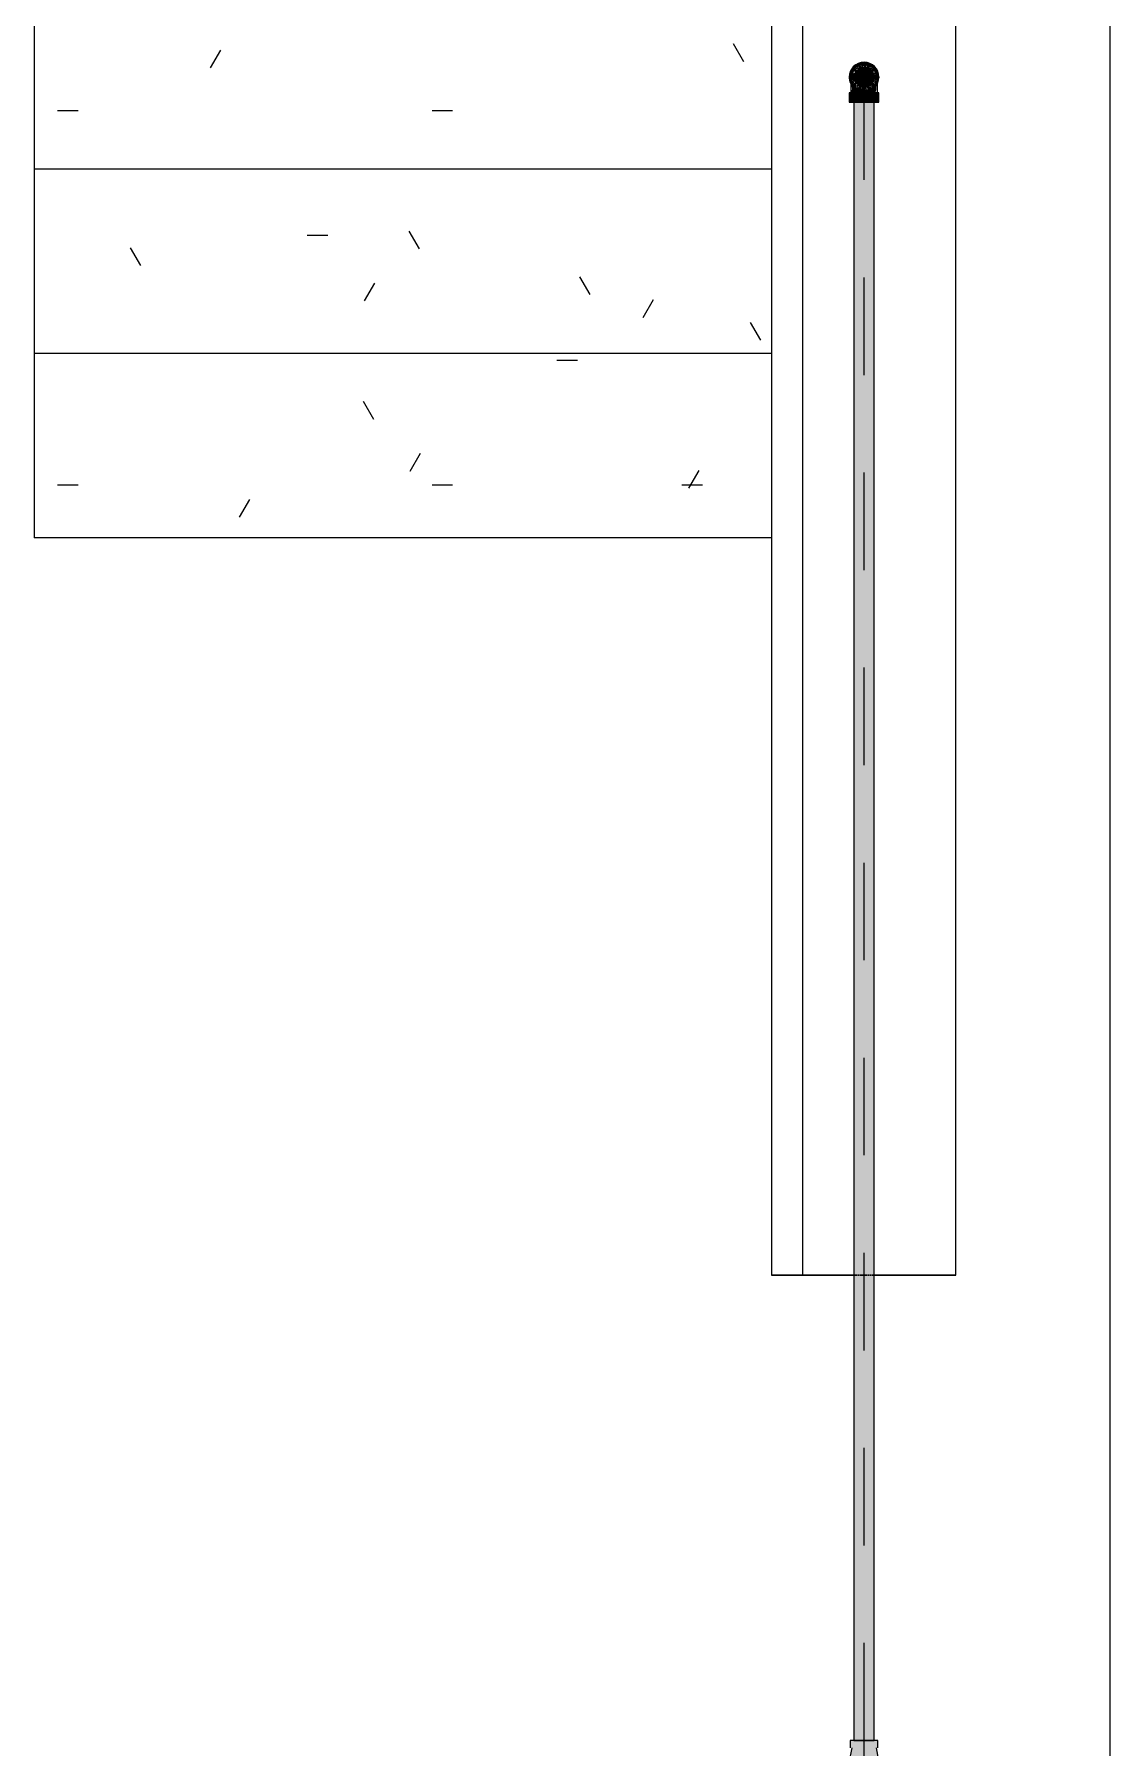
# Model space of a CAD drawing. Header units: millimetres. Extents: x -4000 to 187956, y -58990 to 162485.
# Drawn here: x 65800 to 67550, y 136731 to 139520 of the extents above; entities that cross this region are included whole.
import ezdxf

# ---------------------------------------------------------------- set-up
doc = ezdxf.new("R2010")
doc.units = ezdxf.units.MM
doc.linetypes.add('Dash 1_16_', pattern=[317.5, 158.75, -158.75])
doc.linetypes.add('Overhead 1_5mm', pattern=[250, 150, -100])
for name, color, linetype, lineweight in [('A-WALL', 113, 'Continuous', 13), ('F-SPRN', 3, 'Continuous', 9), ('P-PIPE', 3, 'Continuous', 9), ('P-PIPE-CNTR', 3, 'Continuous', 9), ('S-STRS', 31, 'Continuous', 9)]:
    doc.layers.add(name, color=color, linetype=linetype, lineweight=lineweight)
pattern_1 = [(0, (0, 0), (812.8, 203.2), [33.528, -576.072, 33.528, -576.072, -3251.2]), (0, (0, 0), (812.8, 203.2), [-1219.2, 33.528, -1185.672, 33.528, -576.072, -1422.4]), (0, (0, 0), (812.8, 203.2), [-3048, 33.528, -372.872, 33.528, -982.472]), (120, (304.8, 101.6), (-582.37636, 602.30545), [33.528, -576.072, 33.528, -576.072, -3251.2]), (120, (304.8, 101.6), (-582.37636, 602.30545), [-1219.2, 33.528, -1185.672, 33.528, -576.072, -1422.4]), (120, (304.8, 101.6), (-582.37636, 602.30545), [-3048, 33.528, -372.872, 33.528, -982.472]), (240, (406.4, 508), (-230.42364, -805.50545), [33.528, -576.072, 33.528, -576.072, -3251.2]), (240, (406.4, 508), (-230.42364, -805.50545), [-1219.2, 33.528, -1185.672, 33.528, -576.072, -1422.4]), (240, (406.4, 508), (-230.42364, -805.50545), [-3048, 33.528, -372.872, 33.528, -982.472])]

# ---------------------------------------------------------------- blocks, each defined once
blk = doc.blocks.new('CMF2_NHAXUONG_A_rvt-1-FFS - TANG 1')
at = {"layer": 'S-STRS'}
h = blk.add_hatch(dxfattribs=at)
h.set_pattern_fill('FP_1', color=256, style=0, pattern_type=2)
h.set_pattern_definition(pattern_1)
h.paths.add_polyline_path([(65799.6, 139300), (66999.6, 139300), (66999.6, 139600), (65799.6, 139600)])
h = blk.add_hatch(dxfattribs=at)
h.set_pattern_fill('FP_1', color=256, style=0, pattern_type=2)
h.set_pattern_definition(pattern_1)
h.paths.add_polyline_path([(65799.6, 139000), (66999.6, 139000), (66999.6, 139300), (65799.6, 139300)])
h = blk.add_hatch(dxfattribs=at)
h.set_pattern_fill('FP_1', color=256, style=0, pattern_type=2)
h.set_pattern_definition(pattern_1)
h.paths.add_polyline_path([(65799.6, 138700), (66999.6, 138700), (66999.6, 139000), (65799.6, 139000)])
at = {"layer": 'A-WALL', "color": 50, "lineweight": 15}
for p, q in [((66999.6, 140900), (66999.6, 137500)), ((67049.6, 140900), (67049.6, 137500)), ((67299.6, 137500), (67299.6, 140900)), ((67549.8, 140700.5), (67549.8, 132002.1)), ((66999.6, 137500), (67133.5, 137500)), ((67166.5, 137500), (67299.6, 137500))]:
    blk.add_line(p, q, dxfattribs=at)
at = {"layer": 'A-WALL', "color": 35, "lineweight": 15}
for p, q in [((66999.6, 140900), (66999.6, 137500)), ((67299.6, 137500), (67299.6, 140900)), ((67549.8, 140700.5), (67549.8, 132002.1)), ((67133.5, 137500), (66999.6, 137500)), ((67299.6, 137500), (67166.5, 137500))]:
    blk.add_line(p, q, dxfattribs=at)
at = {"layer": 'A-WALL', "color": 14, "lineweight": 15}
for p, q in [((67134.3, 137500), (67135.5, 137500)), ((67136.3, 137500), (67138.2, 137500)), ((67139.2, 137500), (67141.7, 137500)), ((67142.8, 137500), (67154.3, 137500)), ((67155.5, 137500), (67158.4, 137500)), ((67159.3, 137500), (67161.8, 137500)), ((67162.6, 137500), (67164.5, 137500)), ((67164.9, 137500), (67166.1, 137500))]:
    blk.add_line(p, q, dxfattribs=at)
at = {"layer": 'A-WALL', "color": 15, "lineweight": 15}
for p, q in [((67135.5, 137500), (67134.3, 137500)), ((67138.2, 137500), (67136.3, 137500)), ((67141.7, 137500), (67139.2, 137500)), ((67154.3, 137500), (67142.8, 137500)), ((67158.4, 137500), (67155.5, 137500)), ((67161.8, 137500), (67159.3, 137500)), ((67164.5, 137500), (67162.6, 137500)), ((67166.1, 137500), (67164.9, 137500))]:
    blk.add_line(p, q, dxfattribs=at)
at = {"layer": 'S-STRS', "color": 250}
for p, q in [((65799.6, 139600), (65799.6, 139300)), ((65799.6, 139300), (65799.6, 139000)), ((66999.6, 139300), (65799.6, 139300)), ((65799.6, 139000), (65799.6, 138700)), ((66999.6, 139000), (65799.6, 139000)), ((66999.6, 138700), (65799.6, 138700))]:
    blk.add_line(p, q, dxfattribs=at)
at = {"layer": 'S-STRS', "color": 252}
for p, q in [((66999.6, 139600), (66999.6, 139300)), ((66999.6, 139300), (66999.6, 139000)), ((66999.6, 139000), (66999.6, 138700))]:
    blk.add_line(p, q, dxfattribs=at)
at = {"layer": 'S-STRS', "color": 250, "linetype": 'Overhead 1_5mm'}
for p, q in [((66999.6, 139300), (65799.6, 139300)), ((66999.6, 139000), (65799.6, 139000))]:
    blk.add_line(p, q, dxfattribs=at)
blk = doc.blocks.new('Sprinkler_Up - DN20-V104-FFS - TANG 1')
at = {"layer": 'F-SPRN', "transparency": 33554534}
for points in [[(13.9, 0), (22.2, 0), (18, 13.1), (6.9, 21.2), (-6.9, 21.2), (-18, 13.1), (-22.2, 0), (-3.9, 0.7), (-1.7, 2.9), (-1.2, 3.5), (-0.6, 4), (0.6, 4), (1.2, 3.5), (1.7, 2.9), (4.6, 0), (13.5, 0)], [(0, -21.2), (6.9, -21.2), (18, -13.1), (22.2, 0), (3.9, -0.7), (1.7, -2.9), (1.2, -3.5), (0.6, -4), (-0.6, -4), (-1.2, -3.5), (-1.7, -2.9), (-4.6, 0), (-22.2, 0), (-18, -13.1), (-6.9, -21.2)], [(0, -16.7), (4.3, -16.1), (11.8, -11.8), (16.1, -4.3), (15, 6.3), (11.8, 11.8), (8.3, 14.4), (0, 16.7), (-4.3, 16.1), (-11.8, 11.8), (-16.1, 4.3), (-16.1, -4.3), (-11.8, -11.8), (-8.3, -14.4)], [(0, -15.6), (7.8, -13.5), (13.9, -7), (15.1, -4), (14.1, 6.3), (13.5, 7.8), (7.8, 13.5), (0, 15.6), (-7.8, 13.5), (-11, 11), (-15.1, 4), (-15.1, -4), (-11, -11), (-7.8, -13.5)], [(-10.9, -5.5), (-10.9, 5.4), (-14.5, 5.4), (-14.5, -5.5)], [(-7.7, -5.5), (-7.7, 5.4), (-10.9, 5.4), (-10.9, -5.5)], [(0, -5.5), (0, 5.4), (-7.7, 5.4), (-7.7, -5.5)], [(0, 0), (5.7, 0), (2.9, 4.9), (-2.9, 4.9), (-5.7, 0)], [(2.9, -4.9), (5.7, 0), (-5.7, 0), (-2.9, -4.9)], [(-4.6, 0), (4.6, 0), (0, 4.6)], [(0, -4.6), (4.6, 0), (-4.6, 0)], [(0, -2.6), (1.3, 0), (-1.8, 0)], [(-1.3, 0), (1.8, 0), (0, 2.6)], [(7.7, -5.5), (7.7, 5.4), (0, 5.4), (0, -5.5)], [(10.9, -5.5), (10.9, 5.4), (7.7, 5.4), (7.7, -5.5)], [(10.9, -5.5), (14.5, -5.5), (13.9, 5.4), (10.9, 5.4)]]:
    blk.add_hatch(color=1, dxfattribs=at).paths.add_polyline_path(points)
at = {"layer": 'F-SPRN', "color": 1}
for p, q in [((-11.5, 5.4), (-14.5, 5.4)), ((-14.5, 5.4), (-11.3, 5.4)), ((-14.5, 5.4), (-14.5, 3.7)), ((-14.5, 3.3), (-14.5, 0)), ((-11.5, 5.4), (-11.5, 4)), ((-10.9, 1.9), (-10.9, 3.6)), ((-10.8, 5.4), (-8, 5.4)), ((-8.1, 5.4), (-10.8, 5.4)), ((-8.1, 5.4), (-8.1, 2.8)), ((-8.1, 2.5), (-8.1, 0.7)), ((-7.7, 4.8), (-7.7, 2.7)), ((-7.7, 4.8), (-7.7, 2.7)), ((-7.7, 2.1), (-7.7, 0.5)), ((-7.7, 2.1), (-7.7, 0.5)), ((-6.7, 5.4), (-4.7, 5.4)), ((-5.8, 3.8), (-5.8, 2.2)), ((-2.1, 0), (-2.1, 0)), ((-2.1, 0), (-2.1, -0.1)), ((0, 2.1), (-0.1, 2.1)), ((2.1, 0), (2.1, 0.1)), ((2.1, 0), (2.1, 0)), ((4.7, 5.4), (6.5, 5.4)), ((7.7, 5.4), (10.8, 5.4)), ((7.7, 5.2), (7.7, 2.7)), ((7.7, 5.2), (7.7, 2.7)), ((7.7, 2.3), (7.7, 0.5)), ((7.7, 2.3), (7.7, 0.5)), ((10.8, 5.4), (8.1, 5.4)), ((8.1, 5.4), (8.1, 2.8)), ((8.1, 2.5), (8.1, 0.4)), ((10.9, 5.4), (13.2, 5.4)), ((10.9, 3.6), (10.9, 0.2)), ((13.2, 5.4), (11.5, 5.4)), ((11.5, 5.4), (11.5, 4)), ((11.5, 3), (11.5, 0.2)), ((13.9, 5.4), (14.5, 5.4)), ((14.5, 5.4), (13.9, 5.4)), ((14.5, 5.4), (14.5, -5.5)), ((-14.5, -1.3), (-14.5, -3.7)), ((-11.1, -5.5), (-14.5, -5.5)), ((-14.5, -5.5), (-11.5, -5.5)), ((-10.9, -2.6), (-10.9, -1.3)), ((-10.8, -5.5), (-8.1, -5.5)), ((-7.8, -5.5), (-10.8, -5.5)), ((-8.1, -4.2), (-8.1, -5.5)), ((-7.7, -2.7), (-7.7, -4)), ((-7.7, -2.7), (-7.7, -4)), ((-7, -5.5), (-5.8, -5.5)), ((-4.8, -5.5), (-7, -5.5)), ((-5.8, -2.3), (-5.8, -3.8)), ((0, -2.1), (0.1, -2.1)), ((7, -5.5), (4.8, -5.5)), ((5.8, -2.2), (5.8, -3.8)), ((5.8, -5.5), (7, -5.5)), ((7.7, -0.5), (7.7, -2.3)), ((7.7, -0.5), (7.7, -2.3)), ((7.7, -2.7), (7.7, -5.4)), ((7.7, -2.7), (7.7, -5.4)), ((10.8, -5.5), (7.7, -5.5)), ((8.1, -0.4), (8.1, -2.5)), ((8.1, -2.8), (8.1, -5.5)), ((8.1, -5.5), (10.8, -5.5)), ((10.9, -0.2), (10.9, -3.6)), ((13.3, -5.5), (10.9, -5.5)), ((11.5, -0.2), (11.5, -3)), ((11.5, -4), (11.5, -5.5)), ((11.5, -5.5), (13.3, -5.5)), ((13.9, -5.5), (14.5, -5.5)), ((14.5, -5.5), (13.9, -5.5))]:
    blk.add_line(p, q, dxfattribs=at)
at = {"layer": 'F-SPRN', "color": 1, "flags": 128}
for points in [[(-0.6, 2), (-0.7, 2), (-0.8, 1.9), (-0.9, 1.9), (-0.9, 1.9), (-1, 1.8), (-1.1, 1.8), (-1.2, 1.7), (-1.2, 1.7), (-1.3, 1.6), (-1.4, 1.6), (-1.4, 1.5), (-1.5, 1.5), (-1.5, 1.4), (-1.6, 1.3), (-1.6, 1.3), (-1.7, 1.2), (-1.7, 1.1), (-1.8, 1.1), (-1.8, 1), (-1.9, 0.9), (-1.9, 0.8), (-1.9, 0.8), (-2, 0.7), (-2, 0.6), (-2, 0.5), (-2, 0.5), (-2, 0.4), (-2.1, 0.3), (-2.1, 0.2), (-2.1, 0.1), (-2.1, 0)], [(-0.5, 2), (-0.6, 2), (-0.6, 2)], [(-0.1, 2.1), (-0.1, 2.1), (-0.2, 2.1), (-0.3, 2.1), (-0.4, 2), (-0.5, 2)], [(2.1, 0.1), (2.1, 0.2), (2.1, 0.2), (2.1, 0.3), (2, 0.4), (2, 0.5), (2, 0.6), (2, 0.7), (1.9, 0.7), (1.9, 0.8), (1.9, 0.9), (1.8, 1), (1.8, 1), (1.8, 1.1), (1.7, 1.2), (1.7, 1.2), (1.6, 1.3), (1.6, 1.4), (1.5, 1.4), (1.4, 1.5), (1.4, 1.5), (1.3, 1.6), (1.3, 1.7), (1.2, 1.7), (1.1, 1.7), (1.1, 1.8), (1, 1.8), (0.9, 1.9), (0.8, 1.9), (0.8, 1.9), (0.7, 2), (0.6, 2), (0.5, 2), (0.4, 2), (0.4, 2), (0.3, 2.1), (0.2, 2.1), (0.1, 2.1), (0, 2.1)], [(-2.1, -0.1), (-2.1, -0.2), (-2.1, -0.2), (-2.1, -0.3)], [(-2.1, -0.3), (-2, -0.4), (-2, -0.5), (-2, -0.6), (-2, -0.7), (-1.9, -0.7), (-1.9, -0.8), (-1.9, -0.9), (-1.8, -1), (-1.8, -1), (-1.8, -1.1), (-1.7, -1.2), (-1.7, -1.2), (-1.6, -1.3), (-1.6, -1.4), (-1.5, -1.4), (-1.4, -1.5), (-1.4, -1.5), (-1.3, -1.6), (-1.3, -1.7), (-1.2, -1.7), (-1.1, -1.7), (-1.1, -1.8), (-1, -1.8), (-0.9, -1.9), (-0.8, -1.9), (-0.8, -1.9), (-0.7, -2), (-0.6, -2), (-0.5, -2), (-0.4, -2), (-0.4, -2), (-0.3, -2.1), (-0.2, -2.1), (-0.1, -2.1), (0, -2.1)], [(0.1, -2.1), (0.1, -2.1), (0.2, -2.1), (0.3, -2.1), (0.4, -2), (0.5, -2), (0.6, -2), (0.6, -2), (0.7, -2), (0.8, -1.9), (0.9, -1.9), (0.9, -1.9), (1, -1.8), (1.1, -1.8), (1.2, -1.7), (1.2, -1.7), (1.3, -1.6), (1.4, -1.6), (1.4, -1.5), (1.5, -1.5), (1.5, -1.4), (1.6, -1.3), (1.6, -1.3), (1.7, -1.2), (1.7, -1.1), (1.8, -1.1), (1.8, -1), (1.9, -0.9), (1.9, -0.8), (1.9, -0.8), (2, -0.7), (2, -0.6), (2, -0.5), (2, -0.5), (2, -0.4), (2.1, -0.3), (2.1, -0.2), (2.1, -0.1), (2.1, 0)]]:
    blk.add_lwpolyline(points, dxfattribs=at)
at = {"layer": 'F-SPRN', "color": 1}
for radius, start, end in [(22.2, 360, 180), (21.9, 165.6773, 179.2615), (21.9, 144.7698, 162.401), (21.9, 126.6942, 143.2701), (16.7, 167.6802, 180), (16.7, 167.6802, 180), (16.7, 157.6142, 164.9693), (16.7, 157.6142, 164.9693), (15.6, 166.4265, 180), (15.6, 166.4265, 180), (15.6, 156.3845, 165), (15.6, 156.3845, 165), (16.7, 136.7213, 149.931), (16.7, 136.7213, 149.931), (15.6, 150.9409, 156.0102), (15.6, 150.9409, 156.0102), (15.6, 138.4214, 150), (15.6, 138.4214, 150), (21.9, 108.2621, 125.7507), (16.7, 121.4181, 130.5751), (16.7, 121.4181, 130.5751), (15.6, 120.5262, 133.2078), (15.6, 120.5262, 133.2078), (16.7, 106.5995, 120), (16.7, 106.5995, 120), (15.6, 114.4363, 119.9813), (15.6, 114.4363, 119.9813), (21.9, 99.348, 107.901), (4.63, 155.7832, 180), (4.63, 155.7832, 180), (16.7, 96.4143, 105), (16.7, 96.4143, 105), (4.63, 109.0192, 138.2703), (4.63, 109.0192, 138.2703), (21.9, 90.145, 98.8503), (15.6, 95.5762, 100.6843), (15.6, 95.5762, 100.6843), (2.56, 109.0192, 168.8278), (2.56, 109.0192, 168.8278), (2.04, 109.0192, 180), (16.7, 83.0684, 90), (16.7, 83.0684, 90), (4.63, 17.9592, 90), (4.63, 17.9592, 90), (3.81, 57.0577, 90), (2.56, 14.5599, 90), (2.56, 14.5599, 90), (2.04, 10.4703, 90), (21.9, 72.5583, 89.4624), (15.6, 75.573, 80.5892), (15.6, 75.573, 80.5892), (3.81, 16.1605, 43.8358), (15.6, 67.5614, 74.5481), (15.6, 67.5614, 74.5481), (16.7, 60, 75), (16.7, 60, 75), (15.6, 60.0187, 65.5637), (15.6, 60.0187, 65.5637), (21.9, 54.2493, 71.7379), (15.6, 46.7922, 60), (15.6, 46.7922, 60), (16.7, 49.4249, 58.5819), (16.7, 49.4249, 58.5819), (15.6, 30, 41.5786), (15.6, 30, 41.5786), (16.7, 30, 43.2787), (16.7, 30, 43.2787), (21.9, 36.7299, 53.3058), (15.6, 23.9898, 29.5646), (15.6, 23.9898, 29.5646), (15.6, 15, 23.6155), (15.6, 15, 23.6155), (15.6, 360, 13.6618), (15.6, 0, 13.6618), (16.7, 15, 22.3858), (16.7, 15, 22.3858), (16.7, 360, 12.3198), (16.7, 0, 12.3198), (21.9, 17.599, 35.2302), (21.9, 0.7385, 14.3227), (22.2, 180, 360), (21.9, 180.7385, 194.3227), (21.9, 195.1849, 215.2302), (21.9, 216.7299, 233.3058), (16.7, 180, 192.3198), (16.7, 180, 192.3198), (16.7, 195.0307, 204.6121), (16.7, 195.0307, 204.6121), (15.6, 181.9082, 193.6618), (15.6, 181.9082, 193.6618), (15.6, 197.3339, 209.5646), (15.6, 197.3339, 209.5646), (16.7, 210.069, 223.2787), (16.7, 210.069, 223.2787), (15.6, 212.5472, 221.5786), (15.6, 212.5472, 221.5786), (21.9, 234.2493, 251.7379), (16.7, 229.4249, 238.5819), (16.7, 229.4249, 238.5819), (15.6, 233.795, 240), (15.6, 233.795, 240), (16.7, 240, 255), (16.7, 240, 255), (15.6, 240.0187, 254.5481), (15.6, 240.0187, 254.5481), (21.9, 252.5583, 269.4624), (4.63, 197.9592, 0), (4.63, 197.9592, 270), (15.6, 255, 267.64), (15.6, 255, 267.64), (3.81, 196.1605, 360), (2.56, 191.1677, 0), (2.56, 191.1677, 360), (2.04, 190.4703, 0), (16.7, 263.0684, 270), (16.7, 263.0684, 270), (4.63, 270, 360), (21.9, 270.145, 278.8503), (15.6, 275.5762, 280.6843), (15.6, 275.5762, 280.6843), (16.7, 276.4143, 285), (16.7, 276.4143, 285), (21.9, 279.348, 287.901), (16.7, 286.5995, 300), (16.7, 286.5995, 300), (15.6, 294.4363, 299.9813), (15.6, 294.4363, 299.9813), (21.9, 288.2621, 305.7507), (15.6, 300, 313.2078), (15.6, 300, 313.2078), (16.7, 301.4181, 310.5751), (16.7, 301.4181, 310.5751), (15.6, 318.4214, 333.2927), (15.6, 318.4214, 330), (16.7, 316.7213, 330), (16.7, 316.7213, 330), (21.9, 306.6942, 323.2701), (15.6, 330, 333.2927), (15.6, 336.3845, 345), (15.6, 339.6139, 345), (15.6, 346.3382, 360), (15.6, 346.3382, 360), (16.7, 335.3879, 345), (16.7, 335.3879, 345), (16.7, 347.6802, 360), (16.7, 347.6802, 360), (21.9, 324.7698, 344.8151), (21.9, 345.6773, 359.2615)]:
    blk.add_arc((0, 0), radius, start, end, dxfattribs=at)
blk = doc.blocks.new('Steel_Elbow_Threaded_HoaPhat - Standard-V105-FFS - TANG 1')
at = {"layer": 'P-PIPE', "lineweight": 13, "transparency": 33554534}
for points in [[(67150, 139426), (67156.2, 139426.8), (67163.9, 139430.6), (67167.1, 139433), (67170.9, 139438), (67173.3, 139443.8), (67174.1, 139450.1), (67173.3, 139456.4), (67170.9, 139462.1), (67167.1, 139467.1), (67162.1, 139471), (67156.2, 139473.4), (67150, 139474.2), (67143.8, 139473.4), (67137.9, 139471), (67133, 139467.1), (67129.1, 139462.1), (67126.7, 139456.3), (67125.9, 139450.1), (67126.7, 139443.8), (67129.1, 139438), (67133, 139433), (67137.9, 139429.2), (67143.8, 139426.8)], [(67126.7, 139409.5), (67150, 139409.5), (67150, 139424.7), (67125.9, 139424.7), (67125.9, 139409.5)], [(67174.1, 139409.5), (67173.3, 139424.7), (67150, 139424.7), (67150, 139409.5), (67173.3, 139409.5)]]:
    blk.add_hatch(color=1, dxfattribs=at).paths.add_polyline_path(points)
h = blk.add_hatch(color=1, dxfattribs=at)
h.paths.add_polyline_path([(67133.1, 139434.9), (67130.5, 139439.5), (67131.4, 139435.6)])
h.paths.add_polyline_path([(67130.4, 139424.7), (67150, 139424.7), (67150, 139428.9), (67142.8, 139430.2), (67144.1, 139428.3), (67136.6, 139433), (67132.6, 139437.1), (67133.8, 139431.9), (67131.4, 139435.6), (67129.1, 139441.6), (67129.4, 139433), (67130.5, 139433.3), (67130.6, 139429.2), (67129.3, 139428.9)])
h = blk.add_hatch(color=1, dxfattribs=at)
h.paths.add_polyline_path([(67157.2, 139430.2), (67159.7, 139430.2), (67155.9, 139428.3)])
h.paths.add_polyline_path([(67163.9, 139424.7), (67168.3, 139424.7), (67169.7, 139428.5), (67169.9, 139435.9), (67170.2, 139440), (67168.8, 139439.5), (67162.8, 139432.6), (67157.2, 139430.2), (67150, 139428.9), (67150, 139424.7), (67163.6, 139424.7)])
h.paths.add_polyline_path([(67165.7, 139433.4), (67166.1, 139435.6), (67168.2, 139436.4)])
at = {"layer": 'P-PIPE', "color": 20, "lineweight": 13}
for p, q in [((67128.9, 139450.1), (67128.9, 139450.1)), ((67129, 139452.6), (67129.1, 139453.5)), ((67129.5, 139455.1), (67129.7, 139455.9)), ((67133, 139462.7), (67133.6, 139463.4)), ((67134.7, 139464.7), (67135.3, 139465.3)), ((67136.5, 139466.4), (67137.2, 139466.9)), ((67137.2, 139466.9), (67137.9, 139467.4)), ((67139.3, 139468.3), (67140, 139468.7)), ((67141.6, 139469.5), (67142.3, 139469.8)), ((67142.3, 139469.8), (67143.1, 139470.1)), ((67149.8, 139471.2), (67150, 139471.2)), ((67152.5, 139471.1), (67153.4, 139471)), ((67161.2, 139468), (67161.9, 139467.5)), ((67164.6, 139465.4), (67165.2, 139464.8)), ((67166.3, 139463.6), (67166.8, 139462.9)), ((67166.8, 139462.9), (67167.3, 139462.2)), ((67167.3, 139462.2), (67167.8, 139461.5)), ((67167.8, 139461.5), (67168.2, 139460.8)), ((67168.2, 139460.8), (67168.7, 139460.1)), ((67168.7, 139460.1), (67169, 139459.3)), ((67169, 139459.3), (67169.4, 139458.5)), ((67170.3, 139456.2), (67170.5, 139455.3)), ((67170.8, 139453.7), (67171, 139452.8)), ((67171.1, 139451.2), (67171.1, 139450.3)), ((67171.1, 139450.3), (67171.2, 139450.1)), ((67171.2, 139450.1), (67171.2, 139450.1)), ((67125.9, 139424.7), (67125.9, 139409.5)), ((67130.3, 139424.7), (67125.9, 139424.7)), ((67150, 139424.7), (67125.9, 139424.7)), ((67128.9, 139442.9), (67128.9, 139443.6)), ((67128.9, 139442.2), (67128.9, 139442.9)), ((67128.9, 139439), (67128.9, 139439.8)), ((67128.9, 139438.2), (67128.9, 139439)), ((67128.9, 139424.7), (67142.8, 139424.7)), ((67130.1, 139424.7), (67131.7, 139424.7)), ((67133, 139424.7), (67130.3, 139424.7)), ((67131.7, 139424.7), (67132.8, 139424.7)), ((67133.8, 139424.7), (67136.4, 139424.7)), ((67142.7, 139424.7), (67134, 139424.7)), ((67136.4, 139424.7), (67142.8, 139424.7)), ((67143.7, 139424.7), (67150, 139424.7)), ((67143.7, 139424.7), (67150, 139424.7)), ((67150, 139424.7), (67143.8, 139424.7)), ((67156.2, 139424.7), (67150, 139424.7)), ((67174.1, 139424.7), (67150, 139424.7)), ((67150, 139424.7), (67156.3, 139424.7)), ((67150, 139424.7), (67156.3, 139424.7)), ((67157.2, 139424.7), (67163.6, 139424.7)), ((67157.2, 139424.7), (67168.3, 139424.7)), ((67163.7, 139424.7), (67157.3, 139424.7)), ((67163.6, 139424.7), (67163.9, 139424.7)), ((67163.9, 139424.7), (67166.2, 139424.7)), ((67166, 139424.7), (67164, 139424.7)), ((67168.5, 139424.7), (67167.1, 139424.7)), ((67167.2, 139424.7), (67168.3, 139424.7)), ((67168.3, 139424.7), (67171.2, 139424.7)), ((67168.3, 139424.7), (67171.2, 139424.7)), ((67173.3, 139424.7), (67168.5, 139424.7)), ((67171.2, 139445.1), (67171.2, 139444.4)), ((67171.2, 139444.4), (67171.2, 139443.8)), ((67171.2, 139443.8), (67171.2, 139443.1)), ((67171.2, 139439.2), (67171.2, 139438.4)), ((67174.1, 139424.7), (67173.3, 139424.7)), ((67174.1, 139409.5), (67174.1, 139424.7)), ((67125.9, 139409.5), (67133, 139409.5)), ((67125.9, 139409.5), (67150, 139409.5)), ((67133.8, 139409.5), (67137.9, 139409.5)), ((67138.2, 139409.5), (67150, 139409.5)), ((67150, 139409.5), (67161.8, 139409.5)), ((67150, 139409.5), (67174.1, 139409.5)), ((67162.1, 139409.5), (67164, 139409.5)), ((67164.6, 139409.5), (67166.2, 139409.5)), ((67167.1, 139409.5), (67170.9, 139409.5)), ((67170.9, 139409.5), (67174.1, 139409.5))]:
    blk.add_line(p, q, dxfattribs=at)
at = {"layer": 'P-PIPE', "color": 20, "lineweight": 13, "flags": 128}
for points in [[(67128.9, 139450.1), (67128.9, 139450.9), (67128.9, 139451.8), (67129, 139452.6)], [(67128.9, 139449.7), (67128.9, 139449.9), (67128.9, 139450), (67128.9, 139450.1)], [(67128.9, 139449.3), (67128.9, 139449.5), (67128.9, 139449.7)], [(67128.9, 139448.4), (67128.9, 139448.7), (67128.9, 139449), (67128.9, 139449.3)], [(67129.1, 139453.5), (67129.3, 139454.3), (67129.5, 139455.1)], [(67129.7, 139455.9), (67129.9, 139456.7), (67130.2, 139457.5), (67130.5, 139458.3), (67130.9, 139459.1), (67131.2, 139459.9)], [(67131.2, 139459.9), (67131.6, 139460.6), (67132.1, 139461.3)], [(67132.1, 139461.3), (67132.5, 139462), (67133, 139462.7)], [(67133.6, 139463.4), (67134.1, 139464), (67134.7, 139464.7)], [(67135.3, 139465.3), (67135.9, 139465.8), (67136.5, 139466.4)], [(67137.9, 139467.4), (67138.6, 139467.9), (67139.3, 139468.3)], [(67140, 139468.7), (67140.8, 139469.1), (67141.6, 139469.5)], [(67143.1, 139470.1), (67143.9, 139470.3), (67144.8, 139470.6)], [(67144.8, 139470.6), (67145.6, 139470.8), (67146.4, 139470.9)], [(67146.4, 139470.9), (67147.2, 139471.1), (67148.1, 139471.1)], [(67148.1, 139471.1), (67148.9, 139471.2), (67149.8, 139471.2)], [(67150, 139471.2), (67150.8, 139471.2), (67151.7, 139471.2), (67152.5, 139471.1)], [(67153.4, 139471), (67154.2, 139470.8), (67155, 139470.6)], [(67155, 139470.6), (67155.8, 139470.4), (67156.7, 139470.2)], [(67156.7, 139470.2), (67157.5, 139469.9), (67158.2, 139469.6), (67159, 139469.2), (67159.8, 139468.8)], [(67159.8, 139468.8), (67160.5, 139468.4), (67161.2, 139468)], [(67161.9, 139467.5), (67162.6, 139467.1), (67163.3, 139466.5)], [(67163.3, 139466.5), (67163.9, 139466), (67164.6, 139465.4)], [(67165.2, 139464.8), (67165.8, 139464.2), (67166.3, 139463.6)], [(67169.4, 139458.5), (67169.7, 139457.8), (67170, 139457), (67170.3, 139456.2)], [(67170.5, 139455.3), (67170.7, 139454.5), (67170.8, 139453.7)], [(67171, 139452.8), (67171.1, 139452), (67171.1, 139451.2)], [(67171.2, 139450.1), (67171.2, 139450), (67171.2, 139449.9), (67171.2, 139449.8), (67171.2, 139449.6)], [(67171.2, 139449.6), (67171.2, 139449.4), (67171.2, 139449.1)], [(67171.2, 139449.1), (67171.2, 139448.8), (67171.2, 139448.5), (67171.2, 139448.1)], [(67128.9, 139447.5), (67128.9, 139448), (67128.9, 139448.4)], [(67128.9, 139446.1), (67128.9, 139446.6), (67128.9, 139447.1), (67128.9, 139447.5)], [(67128.9, 139444.9), (67128.9, 139445.5), (67128.9, 139446.1)], [(67128.9, 139443.6), (67128.9, 139444.3), (67128.9, 139444.9)], [(67128.9, 139439.8), (67128.9, 139440.6), (67128.9, 139441.4), (67128.9, 139442.2)], [(67128.9, 139424.7), (67128.9, 139425.7), (67128.9, 139426.7), (67128.9, 139427.7), (67128.9, 139428.7), (67128.9, 139429.7), (67128.9, 139430.7), (67128.9, 139431.7), (67128.9, 139432.7), (67128.9, 139433.6), (67128.9, 139434.6), (67128.9, 139435.5), (67128.9, 139436.4), (67128.9, 139437.3), (67128.9, 139438.2)], [(67171.2, 139448.1), (67171.2, 139447.7), (67171.2, 139447.2)], [(67171.2, 139447.2), (67171.2, 139446.7), (67171.2, 139446.2)], [(67171.2, 139446.2), (67171.2, 139445.6), (67171.2, 139445.1)], [(67171.2, 139443.1), (67171.2, 139442.4), (67171.2, 139441.6), (67171.2, 139440.9), (67171.2, 139440.1), (67171.2, 139439.2)], [(67171.2, 139438.4), (67171.2, 139437.5), (67171.2, 139436.6), (67171.2, 139435.7), (67171.2, 139434.8), (67171.2, 139433.9), (67171.2, 139432.9), (67171.2, 139432), (67171.2, 139431), (67171.2, 139430), (67171.2, 139429), (67171.2, 139428), (67171.2, 139427), (67171.2, 139426), (67171.2, 139424.9), (67171.2, 139424.7)]]:
    blk.add_lwpolyline(points, dxfattribs=at)
at = {"layer": 'P-PIPE', "color": 20, "lineweight": 13}
for radius, start, end in [(24.1, 90, 270), (24.1, 165, 270), (24.1, 90, 164.8633), (24.1, 164.8633, 165), (21.1, 172.2328, 178.0289), (21.1, 181.9562, 187.2796), (21.1, 165.7343, 170), (21.1, 154.6252, 162.3991), (21.1, 150.0026, 154.1966), (21.1, 130, 141.5729), (21.1, 112.9314, 123.6981), (21.1, 99.9303, 104.963), (21.1, 91.1041, 98.9613), (24.1, 270, 90), (24.1, 270, 90), (21.1, 75.037, 90), (21.1, 54.2198, 67.6765), (21.1, 38.4271, 50), (21.1, 25.3748, 29.9974), (21.1, 17.6009, 24.7351), (21.1, 10, 14.2657), (21.1, 1.9711, 7.7672), (21.1, 352.7204, 358.0438), (21.1, 195.0335, 203.6422), (21.1, 205.3678, 209.9924), (21.1, 213.7408, 218.4146), (21.1, 218.9512, 230), (21.1, 234.1976, 239.9895), (21.1, 240.7988, 247.0623), (21.1, 255.0343, 270), (21.1, 270, 275.2662), (21.1, 279.9464, 284.9657), (21.1, 292.3295, 305.8024), (21.1, 310, 311.12), (21.1, 315.0521, 321.0488), (21.1, 321.5854, 326.2592), (21.1, 330.0076, 334.6322), (21.1, 336.3578, 344.9665), (21.1, 345.7465, 350)]:
    blk.add_arc((67150, 139450.1), radius, start, end, dxfattribs=at)
blk = doc.blocks.new('Steel_Transition_Threaded_HoaPhat - Standard-V106-FFS - TANG 1')
at = {"layer": 'P-PIPE', "lineweight": 13, "transparency": 33554534}
h = blk.add_hatch(color=1, dxfattribs=at)
h.paths.add_polyline_path([(67150, 139427.6), (67155.8, 139428.4), (67163.9, 139432.6), (67165.9, 139434.2), (67169.5, 139438.8), (67171.7, 139444.3), (67172.5, 139450.1), (67171.5, 139456.4), (67169.5, 139461.3), (67165.9, 139466), (67161.3, 139469.6), (67155.8, 139471.8), (67150, 139472.6), (67144.2, 139471.8), (67138.8, 139469.6), (67134.1, 139466), (67130.5, 139461.3), (67128.3, 139455.9), (67127.5, 139450.1), (67128.3, 139444.3), (67130.5, 139438.8), (67134.1, 139434.2), (67138.8, 139430.6), (67144.2, 139428.4)])
h.paths.add_polyline_path([(67150, 139430), (67144.8, 139430.7), (67140, 139432.7), (67135.8, 139435.9), (67132.6, 139440), (67130.6, 139444.9), (67129.9, 139450.1), (67131, 139456.4), (67132.6, 139460.1), (67135.8, 139464.3), (67140, 139467.5), (67144.8, 139469.5), (67150, 139470.2), (67155.2, 139469.5), (67160.1, 139467.5), (67164.2, 139464.3), (67169, 139456.4), (67169.4, 139455.3), (67170.1, 139450.1), (67169.4, 139444.9), (67167.4, 139440), (67163.9, 139435.6), (67160.1, 139432.7), (67155.2, 139430.7)])
for points in [[(67150, 139430), (67150, 139433.7), (67141.8, 139435.9), (67135.8, 139441.9), (67133.6, 139450.1), (67135.8, 139458.3), (67141.8, 139464.3), (67150, 139466.5), (67150, 139470.2), (67144.8, 139469.5), (67140, 139467.5), (67135.8, 139464.3), (67131, 139456.4), (67130.6, 139455.3), (67129.9, 139450.1), (67130.6, 139444.9), (67132.6, 139440), (67135.8, 139435.9), (67140, 139432.7), (67144.8, 139430.7)], [(67150, 139431.6), (67154.8, 139432.2), (67159.3, 139434.1), (67163.9, 139438), (67166, 139440.8), (67167.9, 139445.3), (67168.5, 139450.1), (67167.2, 139456.4), (67166, 139459.3), (67163.1, 139463.2), (67159.3, 139466.1), (67154.8, 139468), (67150, 139468.6), (67145.2, 139468), (67140.8, 139466.1), (67136.9, 139463.2), (67132.8, 139456.4), (67132.1, 139454.9), (67131.5, 139450.1), (67132.1, 139445.3), (67134, 139440.8), (67136.9, 139437), (67140.8, 139434.1), (67145.2, 139432.2)], [(67150, 139430), (67155.2, 139430.7), (67160.1, 139432.7), (67164.2, 139435.9), (67167.4, 139440), (67169.4, 139444.9), (67170.1, 139450.1), (67169, 139456.4), (67167.4, 139460.1), (67164.2, 139464.3), (67160.1, 139467.5), (67155.2, 139469.5), (67150, 139470.2), (67150, 139466.5), (67158.2, 139464.3), (67164.2, 139458.3), (67166.4, 139450.1), (67164.2, 139441.9), (67158.2, 139435.9), (67150, 139433.7)]]:
    blk.add_hatch(color=1, dxfattribs=at).paths.add_polyline_path(points)
at = {"layer": 'P-PIPE', "color": 20, "lineweight": 13}
for radius, start, end in [(22.5, 90, 270), (22.5, 120, 210), (20.1, 166.0499, 193.9501), (20.1, 161.6229, 165), (20.1, 150, 161.6229), (18.5, 166.5939, 193.4061), (18.5, 166.5939, 193.4061), (18.5, 159.9387, 165), (18.5, 159.9387, 165), (20.1, 128.8856, 148.1553), (16.4, 168.5467, 178.9063), (18.5, 136.4297, 150), (18.5, 136.4297, 150), (16.4, 158.0319, 163.506), (16.4, 143.5463, 150), (18.5, 123.4976, 133.2041), (18.5, 123.4976, 133.2041), (20.1, 109.6859, 125.0043), (22.5, 90, 120), (16.4, 121.0738, 128.0319), (18.5, 106.819, 120), (18.5, 106.819, 120), (16.4, 115.1607, 120), (16.4, 107.4657, 111.9681), (20.1, 100.9975, 105), (18.5, 91.4353, 103.2046), (18.5, 91.4353, 103.2046), (16.4, 96.2132, 104.6042), (20.1, 90.5246, 98.5089), (22.5, 45, 90), (22.5, 270, 90), (18.5, 78.0986, 90), (18.5, 78.0986, 90), (22.5, 270, 45), (20.1, 75.0607, 87.9279), (18.5, 60, 75), (18.5, 60, 75), (16.4, 66.9681, 72.9388), (20.1, 60, 75), (16.4, 50.4733, 56.6389), (20.1, 54.9957, 60), (18.5, 46.7959, 56.5024), (18.5, 46.7959, 56.5024), (20.1, 31.8447, 51.1144), (16.4, 30, 38.0319), (18.5, 30, 43.5703), (18.5, 30, 43.5703), (16.4, 353.5463, 8.0319), (20.1, 18.3771, 30), (18.5, 15, 20.0613), (18.5, 15, 20.0613), (18.5, 346.5939, 13.4061), (18.5, 346.5939, 13.4061), (20.1, 15, 18.3771), (20.1, 346.0499, 13.9501), (22.5, 210, 270), (20.1, 197.2551, 210), (18.5, 195, 202.3768), (18.5, 195, 202.3768), (20.1, 211.8447, 231.1144), (16.4, 184.8393, 191.4533), (18.5, 210, 223.5703), (18.5, 210, 223.5703), (16.4, 210.6635, 216.4537), (18.5, 226.7959, 236.5024), (18.5, 226.7959, 236.5024), (20.1, 234.9957, 255), (16.4, 230.4733, 236.6389), (18.5, 240, 255), (18.5, 240, 255), (16.4, 240, 246.5955), (16.4, 250.3629, 255), (20.1, 255.0607, 267.9279), (18.5, 258.0986, 270), (18.5, 258.0986, 270), (16.4, 264.1652, 268.506), (20.1, 270.5246, 278.5089), (18.5, 271.4353, 283.2046), (18.5, 271.4353, 283.2046), (16.4, 276.2132, 283.9063), (20.1, 280.9975, 285), (16.4, 287.4657, 291.9681), (18.5, 286.819, 300), (18.5, 286.819, 300), (16.4, 293.4045, 300), (20.1, 289.6859, 305.0043), (18.5, 303.4976, 313.2041), (18.5, 303.4976, 313.2041), (20.1, 308.8856, 328.1553), (18.5, 315, 330), (18.5, 315, 318.9453), (16.4, 327.9968, 330), (18.5, 318.9453, 330), (16.4, 338.0319, 342.8691), (18.5, 337.6232, 345), (18.5, 337.6232, 345), (20.1, 330, 342.7449)]:
    blk.add_arc((67150, 139450.1), radius, start, end, dxfattribs=at)

msp = doc.modelspace()

# ---------------------------------------------------------------- block references
at = {"lineweight": 5}
msp.add_blockref('CMF2_NHAXUONG_A_rvt-1-FFS - TANG 1', (0, 0), dxfattribs=at)

# ---------------------------------------------------------------- next in the draw order: hatches: boundary and pattern name
at = {"layer": 'P-PIPE', "transparency": 33554534}
for points in [[(67141.7, 139435.6), (67142.8, 139437.6), (67141.7, 139441.7), (67142.8, 139445.9), (67145.8, 139449), (67157.2, 139454.3), (67158.4, 139458.4), (67157.2, 139462.6), (67155.9, 139464.3), (67150, 139466.8), (67141.7, 139464.6), (67135.5, 139458.4), (67133.3, 139450.1), (67135.5, 139441.7), (67138.2, 139438.3)], [(67150, 139433.4), (67158.4, 139435.6), (67161.8, 139438.3), (67166.1, 139445.8), (67166.1, 139454.4), (67161.8, 139461.9), (67158.4, 139464.6), (67150, 139466.8), (67145.7, 139466.2), (67138.2, 139461.9), (67133.9, 139454.4), (67133.9, 139445.8), (67138.2, 139438.3), (67141.7, 139435.6)], [(67150, 136742.6), (67150, 139409.5), (67133.3, 139409.5), (67133.9, 136742.6), (67145.7, 136742.6)], [(67150, 136742.6), (67166.7, 136742.6), (67166.1, 139409.5), (67150, 139409.5), (67150, 136828.3)], [(67167.5, 136706.9), (67174.8, 136706.9), (67169.4, 136730.8), (67129.9, 136730.8), (67126.1, 136706.9), (67162.4, 136706.9)], [(67134.1, 136730.8), (67172.5, 136730.8), (67171.7, 136742.6), (67127.5, 136742.6), (67128.3, 136730.8), (67130.5, 136730.8)]]:
    msp.add_hatch(color=1, dxfattribs=at).paths.add_polyline_path(points)

# ---------------------------------------------------------------- next in the draw order: linework, layer by layer
at = {"layer": 'P-PIPE', "color": 20, "lineweight": 13}
for p, q in [((67133.3, 139409.5), (67133.3, 136742.6)), ((67137.9, 139409.5), (67133.3, 139409.5)), ((67161.8, 139409.5), (67138.2, 139409.5)), ((67166.7, 139409.5), (67162.1, 139409.5)), ((67166.7, 136742.6), (67166.7, 139409.5)), ((67129.9, 136730.8), (67125.2, 136706.9)), ((67127.5, 136742.6), (67127.5, 136730.8)), ((67133.2, 136742.6), (67127.5, 136742.6)), ((67172.5, 136742.6), (67127.5, 136742.6)), ((67133.3, 136742.6), (67133.9, 136742.6)), ((67134, 136742.6), (67138.2, 136742.6)), ((67138.1, 136742.6), (67134.1, 136742.6)), ((67138.7, 136742.6), (67161.3, 136742.6)), ((67161.3, 136742.6), (67138.8, 136742.6)), ((67161.8, 136742.6), (67166, 136742.6)), ((67165.9, 136742.6), (67161.9, 136742.6)), ((67166.1, 136742.6), (67166.7, 136742.6)), ((67172.5, 136742.6), (67166.8, 136742.6)), ((67174.8, 136706.9), (67170.1, 136730.8)), ((67172.5, 136730.8), (67172.5, 136742.6))]:
    msp.add_line(p, q, dxfattribs=at)
at = {"layer": 'P-PIPE', "color": 1}
for centre, radius, start, end in [((67150, 139450.1), 16.7, 170.1108, 177.203), ((67150, 139450.1), 16.7, 182.797, 189.8892), ((67150, 139450.1), 16.7, 157.579, 164.2722), ((67150, 139441.7), 8.35, 115.6806, 125.5287), ((67150, 139441.7), 8.35, 100.6842, 114.0387), ((67150, 139441.7), 8.35, 90, 100.6842), ((67150, 139458.4), 8.35, 270, 280.6842), ((67150, 139458.4), 8.35, 69.0027, 79.2369), ((67150, 139458.4), 8.35, 316.3183, 330), ((67150, 139458.4), 8.35, 20.1285, 29.0413), ((67150, 139458.4), 8.35, 8.0385, 17.9918), ((67150, 139458.4), 8.35, 352.2824, 1.6717), ((67150, 139450.1), 16.7, 46.0317, 57.203), ((67150, 139450.1), 16.7, 39.3092, 45.2846), ((67150, 139450.1), 16.7, 32.3031, 39.2955), ((67150, 139450.1), 16.7, 26.1093, 31.0974), ((67150, 139450.1), 16.7, 4.3093, 9.8892), ((67150, 139450.1), 16.7, 190.2154, 195.2487), ((67150, 139450.1), 16.7, 231.8726, 237.203), ((67150, 139441.7), 8.35, 172.0327, 181.5407), ((67150, 139441.7), 8.35, 199.9004, 209.0413), ((67150, 139441.7), 8.35, 131.0366, 150), ((67150, 139441.7), 8.35, 226.6998, 237.8461), ((67150, 139441.7), 8.35, 249.0027, 259.2369), ((67150, 139450.1), 16.7, 264.6626, 273.5288), ((67150, 139450.1), 16.7, 308.1274, 313.9683), ((67150, 139450.1), 16.7, 314.7154, 320.6908), ((67150, 139450.1), 16.7, 328.9026, 336.686)]:
    msp.add_arc(centre, radius, start, end, dxfattribs=at)
at = {"layer": 'P-PIPE-CNTR', "color": 1, "linetype": 'Dash 1_16_'}
for p, q in [((67125, 139450.1), (67127.5, 139450.1)), ((67127.8, 139450.1), (67131.5, 139450.1)), ((67131.5, 139450.1), (67133.3, 139450.1)), ((67136.9, 139450.1), (67140.4, 139450.1)), ((67140.4, 139450.1), (67142.3, 139450.1)), ((67145.4, 139450.1), (67147.6, 139450.1)), ((67148.7, 139450.1), (67150, 139450.1)), ((67150, 139472.6), (67150, 139475.1)), ((67150, 139471.2), (67150, 139472.6)), ((67150, 139468.6), (67150, 139470.2)), ((67150, 139463.6), (67150, 139465.2)), ((67150, 139459.8), (67150, 139462.6)), ((67150, 139456.4), (67150, 139459.1)), ((67150, 139452.6), (67150, 139454.3)), ((67150, 139450.1), (67150, 139452.1)), ((67150, 139448), (67150, 139450.1)), ((67150, 139450.1), (67151.3, 139450.1)), ((67151.8, 139450.1), (67154.6, 139450.1)), ((67155.7, 139450.1), (67163.5, 139450.1)), ((67166.4, 139450.1), (67168.5, 139450.1)), ((67168.5, 139450.1), (67172.2, 139450.1)), ((67172.5, 139450.1), (67175, 139450.1)), ((67150, 139445.9), (67150, 139447.5)), ((67150, 139441.1), (67150, 139444.6)), ((67150, 139438.1), (67150, 139440.4)), ((67150, 139435), (67150, 139436.5)), ((67150, 139432.2), (67150, 139433.4)), ((67150, 139430), (67150, 139431.6)), ((67150, 139427.6), (67150, 139428.9)), ((67150, 139425.1), (67150, 139427.6)), ((67150, 136742.6), (67150, 139409.5)), ((67150, 136742.6), (67150, 139409.5))]:
    msp.add_line(p, q, dxfattribs=at)
at = {"layer": 'P-PIPE-CNTR', "color": 20, "lineweight": 13}
for p, q in [((67150, 139449.5), (67150, 139450.1)), ((67150, 139447.7), (67150, 139449.2)), ((67150, 139441.4), (67150, 139446)), ((67150, 139438.8), (67150, 139440.8)), ((67150, 139435.7), (67150, 139437.2)), ((67150, 139432.9), (67150, 139434.1)), ((67150, 139430.5), (67150, 139432.2)), ((67150, 139428), (67150, 139429.4)), ((67150, 139426.1), (67150, 139427.9)), ((67150, 139424.7), (67150, 139426.1)), ((67150, 139409.5), (67150, 139424.7)), ((67150, 136693.6), (67150, 136742.6))]:
    msp.add_line(p, q, dxfattribs=at)

# ---------------------------------------------------------------- next in the draw order: block references
at = {"layer": 'F-SPRN', "color": 1}
msp.add_blockref('Sprinkler_Up - DN20-V104-FFS - TANG 1', (67150, 139450.1), dxfattribs=at)
at = {"layer": 'P-PIPE', "color": 20, "lineweight": 13}
for name in ['Steel_Transition_Threaded_HoaPhat - Standard-V106-FFS - TANG 1', 'Steel_Elbow_Threaded_HoaPhat - Standard-V105-FFS - TANG 1']:
    msp.add_blockref(name, (0, 0), dxfattribs=at)

doc.saveas('drawing.dxf')
